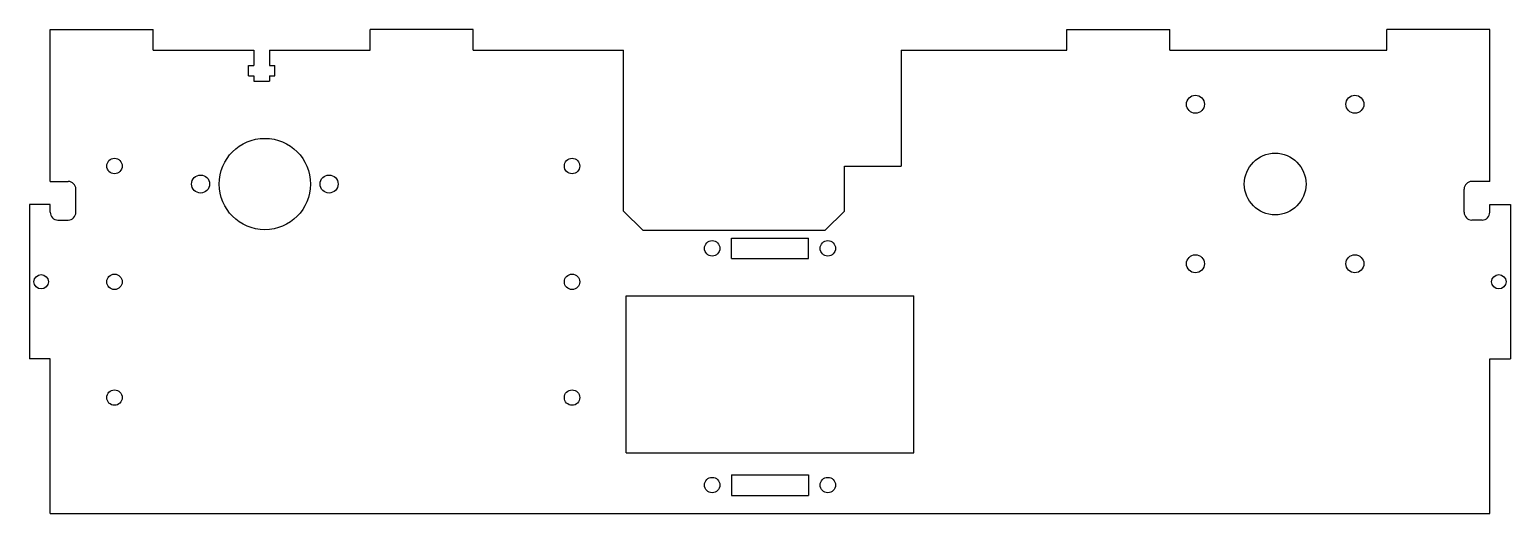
# Model space of a CAD drawing. Header units: millimetres. Extents: x -144 to 144, y -45 to 49.
import ezdxf

# ---------------------------------------------------------------- set-up
doc = ezdxf.new("R2010")
doc.units = ezdxf.units.MM

msp = doc.modelspace()

# ---------------------------------------------------------------- linework, layer by layer
at = {"color": 7, "linetype": 'Continuous', "lineweight": 25}
for p, q in [((-140, 49), (-120, 49)), ((-140, 19.5), (-140, 49)), ((-120, 45), (-120, 49)), ((-57.75, 49), (-77.75, 49)), ((-77.75, 45), (-77.75, 49)), ((-57.75, 45), (-57.75, 49)), ((57.75, 49), (77.75, 49)), ((57.75, 45), (57.75, 49)), ((77.75, 45), (77.75, 49)), ((140, 49), (120, 49)), ((120, 45), (120, 49)), ((140, 19.5), (140, 49)), ((-120, 45), (-100.375, 45)), ((-100.375, 45), (-100.375, 42)), ((-97.375, 45), (-77.75, 45)), ((-97.375, 45), (-97.375, 42)), ((-57.75, 45), (-28.5, 45)), ((-28.5, 13.75), (-28.5, 45)), ((25.5, 45), (57.75, 45)), ((25.5, 45), (25.5, 22.5)), ((77.75, 45), (120, 45)), ((-101.425, 40), (-101.425, 42)), ((-101.425, 42), (-100.375, 42)), ((-97.375, 42), (-96.325, 42)), ((-96.325, 40), (-96.325, 42)), ((-101.425, 40), (-100.375, 40)), ((-100.375, 40), (-100.375, 39)), ((-100.375, 39), (-97.375, 39)), ((-97.375, 40), (-96.325, 40)), ((-97.375, 40), (-97.375, 39)), ((14.5, 22.5), (25.5, 22.5)), ((14.5, 13.75), (14.5, 22.5)), ((-140, 19.5), (-136.5, 19.5)), ((-135, 13.5), (-135, 18)), ((135, 13.5), (135, 18)), ((140, 19.5), (136.5, 19.5)), ((-140, 15), (-144, 15)), ((-144, 15), (-144, -15)), ((-140, 13.5), (-140, 15)), ((140, 15), (144, 15)), ((140, 13.5), (140, 15)), ((144, 15), (144, -15)), ((-138.5, 12), (-136.5, 12)), ((-28.5, 13.75), (-24.75, 10)), ((10.75, 10), (14.5, 13.75)), ((138.5, 12), (136.5, 12)), ((-24.75, 10), (10.75, 10)), ((-7.5, 4.5), (-7.5, 8.5)), ((-7.5, 8.5), (7.5, 8.5)), ((7.5, 4.5), (7.5, 8.5)), ((-7.5, 4.5), (7.5, 4.5)), ((-28, -33.25), (-28, -2.75)), ((-28, -2.75), (28, -2.75)), ((28, -33.25), (28, -2.75)), ((-140, -15), (-144, -15)), ((-140, -45), (-140, -15)), ((140, -45), (140, -15)), ((140, -15), (144, -15)), ((-28, -33.25), (28, -33.25)), ((-7.5, -37.5), (7.5, -37.5)), ((-7.5, -37.5), (-7.5, -41.5)), ((7.5, -37.5), (7.5, -41.5)), ((-7.5, -41.5), (7.5, -41.5)), ((-140, -45), (140, -45))]:
    msp.add_line(p, q, dxfattribs=at)
for centre, radius in [((82.75, 34.5), 1.75), ((113.75, 34.5), 1.75), ((-98.25, 19), 8.875), ((-127.5, 22.5), 1.5), ((-38.5, 22.5), 1.5), ((98.25, 19), 6), ((-110.75, 19), 1.75), ((-85.75, 19), 1.75), ((-11.25, 6.5), 1.5), ((11.25, 6.5), 1.5), ((82.75, 3.5), 1.75), ((113.75, 3.5), 1.75), ((-141.75, 0), 1.4), ((-127.5, 0), 1.5), ((-38.5, 0), 1.5), ((141.75, 0), 1.4), ((-127.5, -22.5), 1.5), ((-38.5, -22.5), 1.5), ((-11.25, -39.5), 1.5), ((11.25, -39.5), 1.5)]:
    msp.add_circle(centre, radius, dxfattribs=at)
for centre, start, end in [((-136.5, 18), 0, 90), ((136.5, 18), 90, 180), ((-138.5, 13.5), 180, 270), ((-136.5, 13.5), 270, 0), ((136.5, 13.5), 180, 270), ((138.5, 13.5), 270, 0)]:
    msp.add_arc(centre, 1.5, start, end, dxfattribs=at)

doc.saveas('drawing.dxf')
